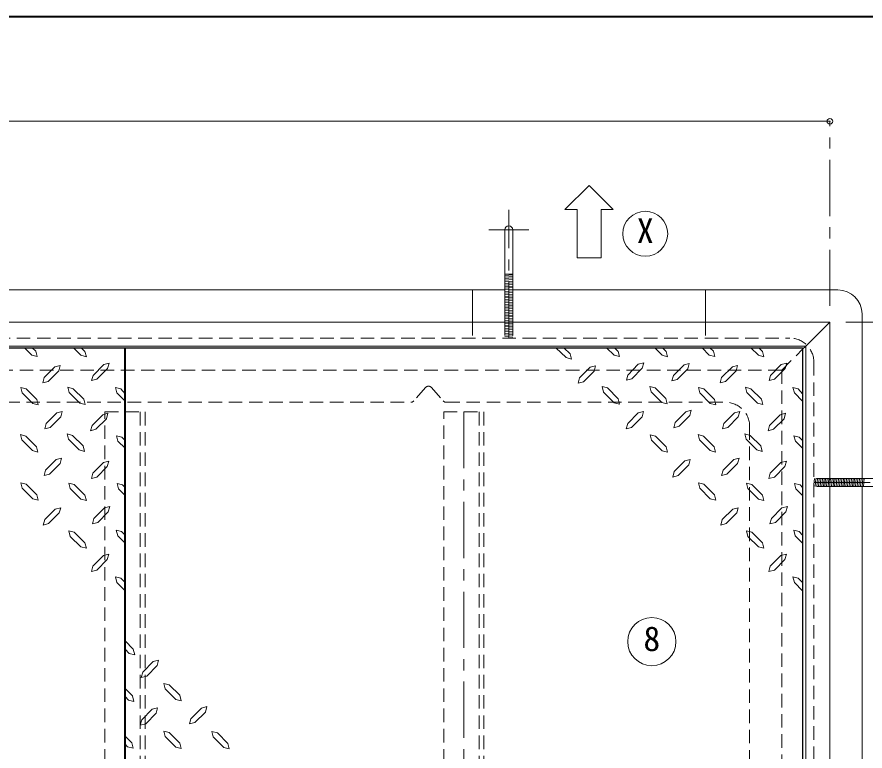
# Model space of a CAD drawing. Units: millimetres at full size, sheet at 1:7; details may follow other scales. Extents: x -1481 to 1354, y -996 to 971.
# Drawn here: x -119 to 409, y 514 to 971 of the extents above; entities that cross this region are included whole.
import ezdxf
from ezdxf.enums import TextEntityAlignment as Align

# ---------------------------------------------------------------- set-up
doc = ezdxf.new("R2010")
doc.units = ezdxf.units.MM
doc.header["$LTSCALE"] = 7
doc.header["$PDMODE"] = 32
doc.header["$PDSIZE"] = 3.5
doc.linetypes.add('CHAIN1', pattern=[8, 5, -1, 1, -1])
doc.linetypes.add('DASHED1', pattern=[1.8, 1.2, -0.6])
doc.layers.add('0-0____1', color=4, linetype='Continuous', lineweight=9)
doc.styles.add('ＭＳ ゴシック', font='')
doc.styles.get('ＭＳ ゴシック').set_extended_font_data('MS Gothic')

msp = doc.modelspace()

# ---------------------------------------------------------------- linework, layer by layer
at = {"layer": '0-0____1', "color": 1, "lineweight": 40}
for p, q in [((1354.458, 970.732), (-1480.542, 970.732)), ((-52.042, 430.732), (-52.042, 764.732))]:
    msp.add_line(p, q, dxfattribs=at)
at = {"layer": '0-0____1'}
for p, q in [((-913.042, 905.732), (386.958, 905.732)), ((236.958, 865.732), (221.958, 850.732)), ((236.958, 865.732), (251.958, 850.732)), ((221.958, 850.732), (229.458, 850.732)), ((229.458, 820.732), (229.458, 850.732)), ((244.458, 850.732), (251.958, 850.732)), ((244.458, 820.732), (244.458, 850.732)), ((229.458, 820.732), (244.458, 820.732)), ((189.458, 810.63), (184.458, 810.63)), ((184.458, 809.76), (189.458, 810.169)), ((184.458, 808.757), (189.458, 809.165)), ((184.458, 807.754), (189.458, 808.162)), ((184.458, 806.75), (189.458, 807.159)), ((184.458, 805.747), (189.458, 806.155)), ((184.458, 804.744), (189.458, 805.152)), ((184.458, 803.74), (189.458, 804.149)), ((184.458, 802.737), (189.458, 803.145)), ((184.458, 801.734), (189.458, 802.142)), ((184.458, 800.73), (189.458, 801.139)), ((184.458, 799.727), (189.458, 800.135)), ((184.458, 798.724), (189.458, 799.132)), ((184.458, 797.72), (189.458, 798.129)), ((184.458, 796.717), (189.458, 797.125)), ((184.458, 795.714), (189.458, 796.122)), ((184.458, 794.71), (189.458, 795.119)), ((184.458, 793.707), (189.458, 794.115)), ((184.458, 792.704), (189.458, 793.112)), ((184.458, 791.7), (189.458, 792.109)), ((184.458, 790.697), (189.458, 791.106)), ((184.458, 789.694), (189.458, 790.102)), ((184.458, 788.69), (189.458, 789.099)), ((184.458, 787.687), (189.458, 788.096)), ((184.458, 786.684), (189.458, 787.092)), ((184.458, 785.68), (189.458, 786.089)), ((184.458, 784.677), (189.458, 785.086)), ((184.458, 783.674), (189.458, 784.082)), ((184.458, 782.67), (189.458, 783.079)), ((184.458, 781.667), (189.458, 782.076)), ((185.291, 780.732), (189.458, 781.072)), ((-114.602, 764.732), (-110.16, 760.112)), ((-109.845, 764.732), (-107.64, 762.527)), ((-107.64, 762.527), (-106.8, 759.272)), ((-84.225, 764.732), (-79.5, 760.007)), ((-79.395, 764.732), (-77.085, 762.422)), ((-77.085, 762.422), (-76.14, 759.062)), ((216.349, 764.732), (222.695, 758.537)), ((221.33, 764.732), (225.11, 760.952)), ((247.895, 764.732), (252.62, 760.007)), ((277.82, 764.732), (282.545, 760.007)), ((282.755, 764.732), (285.065, 762.422)), ((285.065, 762.422), (285.905, 759.062)), ((307.398, 764.732), (311.84, 760.112)), ((312.155, 764.732), (314.36, 762.527)), ((314.36, 762.527), (315.2, 759.272)), ((337.775, 764.732), (342.5, 760.007)), ((342.605, 764.732), (344.915, 762.422)), ((344.915, 762.422), (345.86, 759.062)), ((371.958, 765.732), (369.958, 763.732)), ((-106.8, 759.272), (-110.16, 760.112)), ((-76.14, 759.062), (-79.5, 760.007)), ((285.905, 759.062), (282.545, 760.007)), ((315.2, 759.272), (311.84, 760.112)), ((345.86, 759.062), (342.5, 760.007)), ((-102.495, 746.147), (-95.775, 752.867)), ((-99.975, 743.732), (-93.36, 750.347)), ((-95.775, 752.867), (-92.52, 753.707)), ((-92.52, 753.707), (-93.36, 750.347)), ((-71.94, 747.512), (-65.325, 754.232)), ((-69.525, 745.097), (-62.91, 751.712)), ((-65.325, 754.232), (-61.965, 755.072)), ((-61.965, 755.072), (-62.91, 751.712)), ((230.99, 745.937), (237.71, 752.657)), ((233.51, 743.522), (240.125, 750.137)), ((237.71, 752.657), (240.965, 753.497)), ((240.965, 753.497), (240.125, 750.137)), ((263.54, 745.307), (270.05, 751.922)), ((289.475, 747.407), (296.09, 754.127)), ((291.89, 744.992), (298.505, 751.607)), ((319.505, 746.147), (326.225, 752.867)), ((322.025, 743.732), (328.64, 750.347)), ((326.225, 752.867), (329.48, 753.707)), ((329.48, 753.707), (328.64, 750.347)), ((350.06, 747.512), (356.675, 754.232)), ((352.475, 745.097), (359.09, 751.712)), ((356.675, 754.232), (360.035, 755.072)), ((360.035, 755.072), (359.09, 751.712)), ((-102.495, 746.147), (-103.335, 742.892)), ((-71.94, 747.512), (-72.885, 744.257)), ((-69.525, 745.097), (-72.885, 744.257)), ((230.99, 745.937), (230.15, 742.682)), ((261.02, 747.722), (260.18, 744.467)), ((263.54, 745.307), (260.18, 744.467)), ((289.475, 747.407), (288.53, 744.152)), ((291.89, 744.992), (288.53, 744.152)), ((319.505, 746.147), (318.665, 742.892)), ((350.06, 747.512), (349.115, 744.257)), ((352.475, 745.097), (349.115, 744.257)), ((-113.625, 739.112), (-116.985, 739.952)), ((-116.04, 736.592), (-116.985, 739.952)), ((-99.975, 743.732), (-103.335, 742.892)), ((-86.745, 736.802), (-87.69, 740.162)), ((-84.33, 739.217), (-87.69, 740.162)), ((-54.72, 739.112), (-58.08, 739.952)), ((-57.135, 736.592), (-58.08, 739.952)), ((233.51, 743.522), (230.15, 742.682)), ((248.42, 739.637), (245.165, 740.477)), ((246.005, 737.117), (245.165, 740.477)), ((248.42, 739.637), (255.035, 732.917)), ((275.72, 737.222), (274.88, 740.582)), ((278.135, 739.637), (274.88, 740.582)), ((278.135, 739.637), (284.855, 733.022)), ((308.375, 739.112), (305.015, 739.952)), ((305.96, 736.592), (305.015, 739.952)), ((322.025, 743.732), (318.665, 742.892)), ((335.255, 736.802), (334.31, 740.162)), ((337.67, 739.217), (334.31, 740.162)), ((367.28, 739.112), (363.92, 739.952)), ((364.865, 736.592), (363.92, 739.952)), ((-116.04, 736.592), (-109.53, 730.082)), ((-113.625, 739.112), (-107.01, 732.497)), ((-86.745, 736.802), (-80.13, 730.187)), ((-84.33, 739.217), (-77.715, 732.602)), ((-57.135, 736.592), (-52.042, 731.499)), ((-54.72, 739.112), (-52.042, 736.052)), ((246.005, 737.117), (252.62, 730.502)), ((275.72, 737.222), (282.335, 730.607)), ((305.96, 736.592), (312.47, 730.082)), ((308.375, 739.112), (314.99, 732.497)), ((335.255, 736.802), (341.87, 730.187)), ((337.67, 739.217), (344.285, 732.602)), ((364.865, 736.592), (369.958, 731.499)), ((367.28, 739.112), (369.958, 736.052)), ((-106.17, 729.137), (-109.53, 730.082)), ((-107.01, 732.497), (-106.17, 729.137)), ((-76.77, 729.347), (-80.13, 730.187)), ((-77.715, 732.602), (-76.77, 729.347)), ((285.695, 729.767), (282.335, 730.607)), ((284.855, 733.022), (285.695, 729.767)), ((315.83, 729.137), (312.47, 730.082)), ((314.99, 732.497), (315.83, 729.137)), ((345.23, 729.347), (341.87, 730.187)), ((344.285, 732.602), (345.23, 729.347)), ((-101.13, 717.482), (-94.515, 724.202)), ((-94.515, 724.202), (-91.155, 725.042)), ((-91.155, 725.042), (-92.1, 721.682)), ((-65.955, 722.942), (-62.7, 723.887)), ((-62.7, 723.887), (-63.54, 720.527)), ((261.02, 717.482), (267.635, 724.202)), ((267.635, 724.202), (270.89, 725.042)), ((270.89, 725.042), (270.05, 721.682)), ((290.63, 718.217), (297.245, 724.832)), ((297.245, 724.832), (300.5, 725.777)), ((300.5, 725.777), (299.66, 722.417)), ((320.87, 717.482), (327.485, 724.202)), ((327.485, 724.202), (330.845, 725.042)), ((330.845, 725.042), (329.9, 721.682)), ((356.045, 722.942), (359.3, 723.887)), ((359.3, 723.887), (358.46, 720.527)), ((-98.61, 715.067), (-92.1, 721.682)), ((-72.57, 716.327), (-65.955, 722.942)), ((-70.155, 713.912), (-63.54, 720.527)), ((263.435, 715.067), (270.05, 721.682)), ((293.045, 715.802), (299.66, 722.417)), ((323.39, 715.067), (329.9, 721.682)), ((349.43, 716.327), (356.045, 722.942)), ((351.845, 713.912), (358.46, 720.527)), ((-101.13, 717.482), (-101.97, 714.227)), ((-98.61, 715.067), (-101.97, 714.227)), ((-72.57, 716.327), (-73.515, 712.967)), ((-70.155, 713.912), (-73.515, 712.967)), ((261.02, 717.482), (260.075, 714.227)), ((263.435, 715.067), (260.075, 714.227)), ((290.63, 718.217), (289.685, 714.857)), ((293.045, 715.802), (289.685, 714.857)), ((320.87, 717.482), (320.03, 714.227)), ((323.39, 715.067), (320.03, 714.227)), ((349.43, 716.327), (348.485, 712.967)), ((351.845, 713.912), (348.485, 712.967)), ((-113.835, 709.712), (-117.195, 710.657)), ((-116.25, 707.297), (-117.195, 710.657)), ((-113.835, 709.712), (-107.22, 703.097)), ((-84.75, 710.132), (-88.005, 711.077)), ((-87.165, 707.717), (-88.005, 711.077)), ((-84.75, 710.132), (-78.03, 703.517)), ((-54.09, 709.082), (-57.45, 709.922)), ((-56.505, 706.562), (-57.45, 709.922)), ((-54.09, 709.082), (-52.042, 707.034)), ((278.345, 709.607), (275.09, 710.552)), ((275.93, 707.192), (275.09, 710.552)), ((278.345, 709.607), (285.065, 702.992)), ((308.165, 709.712), (304.805, 710.657)), ((305.75, 707.297), (304.805, 710.657)), ((308.165, 709.712), (314.78, 703.097)), ((337.25, 710.132), (333.995, 711.077)), ((334.835, 707.717), (333.995, 711.077)), ((337.25, 710.132), (343.97, 703.517)), ((367.91, 709.082), (364.55, 709.922)), ((365.495, 706.562), (364.55, 709.922)), ((367.91, 709.082), (369.958, 707.034)), ((-116.25, 707.297), (-109.635, 700.682)), ((-107.22, 703.097), (-106.275, 699.737)), ((-87.165, 707.717), (-80.55, 701.102)), ((-78.03, 703.517), (-77.19, 700.157)), ((-56.505, 706.562), (-52.042, 702.099)), ((275.93, 707.192), (282.545, 700.577)), ((285.065, 702.992), (285.905, 699.737)), ((305.75, 707.297), (312.365, 700.682)), ((314.78, 703.097), (315.725, 699.737)), ((334.835, 707.717), (341.45, 701.102)), ((343.97, 703.517), (344.81, 700.157)), ((365.495, 706.562), (369.958, 702.099)), ((-106.275, 699.737), (-109.635, 700.682)), ((-77.19, 700.157), (-80.55, 701.102)), ((285.905, 699.737), (282.545, 700.577)), ((315.725, 699.737), (312.365, 700.682)), ((344.81, 700.157), (341.45, 701.102)), ((-101.55, 688.397), (-94.935, 695.012)), ((-99.135, 685.982), (-92.52, 692.597)), ((-72.15, 686.507), (-65.535, 693.227)), ((-65.535, 693.227), (-62.175, 694.067)), ((-62.175, 694.067), (-63.12, 690.707)), ((320.45, 688.397), (327.065, 695.012)), ((322.865, 685.982), (329.48, 692.597)), ((349.85, 686.507), (356.465, 693.227)), ((356.465, 693.227), (359.825, 694.067)), ((359.825, 694.067), (358.88, 690.707)), ((-101.55, 688.397), (-102.495, 685.037)), ((-69.63, 684.092), (-63.12, 690.707)), ((290, 687.557), (289.055, 684.197)), ((292.415, 685.142), (299.03, 691.757)), ((320.45, 688.397), (319.505, 685.037)), ((352.37, 684.092), (358.88, 690.707)), ((-99.135, 685.982), (-102.495, 685.037)), ((-72.15, 686.507), (-72.99, 683.252)), ((-69.63, 684.092), (-72.99, 683.252)), ((292.415, 685.142), (289.055, 684.197)), ((322.865, 685.982), (319.505, 685.037)), ((349.85, 686.507), (349.01, 683.252)), ((352.37, 684.092), (349.01, 683.252)), ((386.958, 679.065), (387.298, 683.232)), ((387.893, 678.232), (388.301, 683.232)), ((388.896, 678.232), (389.305, 683.232)), ((389.9, 678.232), (390.308, 683.232)), ((390.903, 678.232), (391.311, 683.232)), ((391.906, 678.232), (392.315, 683.232)), ((392.91, 678.232), (393.318, 683.232)), ((393.913, 678.232), (394.321, 683.232)), ((394.916, 678.232), (395.325, 683.232)), ((395.92, 678.232), (396.328, 683.232)), ((396.923, 678.232), (397.331, 683.232)), ((397.926, 678.232), (398.335, 683.232)), ((398.93, 678.232), (399.338, 683.232)), ((399.933, 678.232), (400.341, 683.232)), ((400.936, 678.232), (401.345, 683.232)), ((401.94, 678.232), (402.348, 683.232)), ((402.943, 678.232), (403.351, 683.232)), ((403.946, 678.232), (404.355, 683.232)), ((404.95, 678.232), (405.358, 683.232)), ((405.953, 678.232), (406.361, 683.232)), ((406.956, 678.232), (407.365, 683.232)), ((407.96, 678.232), (408.368, 683.232)), ((-116.04, 677.267), (-116.985, 680.627)), ((-113.625, 679.682), (-116.985, 680.627)), ((-116.04, 677.267), (-109.53, 670.652)), ((-113.625, 679.682), (-107.01, 673.067)), ((-83.7, 679.577), (-86.955, 680.417)), ((-86.115, 677.057), (-86.955, 680.417)), ((-86.115, 677.057), (-79.5, 670.442)), ((-83.7, 679.577), (-76.98, 672.857)), ((-56.19, 676.742), (-57.03, 680.102)), ((-53.67, 679.262), (-57.03, 680.102)), ((-56.19, 676.742), (-52.042, 672.594)), ((-53.67, 679.262), (-52.042, 677.634)), ((305.96, 677.267), (305.015, 680.627)), ((308.375, 679.682), (305.015, 680.627)), ((305.96, 677.267), (312.47, 670.652)), ((308.375, 679.682), (314.99, 673.067)), ((338.3, 679.577), (335.045, 680.417)), ((335.885, 677.057), (335.045, 680.417)), ((335.885, 677.057), (342.5, 670.442)), ((338.3, 679.577), (345.02, 672.857)), ((365.81, 676.742), (364.97, 680.102)), ((368.33, 679.262), (364.97, 680.102)), ((365.81, 676.742), (369.958, 672.594)), ((368.33, 679.262), (369.958, 677.634)), ((-107.01, 673.067), (-106.17, 669.707)), ((-76.98, 672.857), (-76.14, 669.602)), ((314.99, 673.067), (315.83, 669.707)), ((345.02, 672.857), (345.86, 669.602)), ((-106.17, 669.707), (-109.53, 670.652)), ((-76.14, 669.602), (-79.5, 670.442)), ((-64.905, 664.982), (-61.545, 665.822)), ((-61.545, 665.822), (-62.49, 662.462)), ((315.83, 669.707), (312.47, 670.652)), ((345.86, 669.602), (342.5, 670.442)), ((357.095, 664.982), (360.455, 665.822)), ((360.455, 665.822), (359.51, 662.462)), ((-102.075, 657.632), (-95.46, 664.247)), ((-99.66, 655.217), (-93.045, 661.832)), ((-71.52, 658.262), (-64.905, 664.982)), ((-69, 655.847), (-62.49, 662.462)), ((319.925, 657.632), (326.54, 664.247)), ((322.34, 655.217), (328.955, 661.832)), ((350.48, 658.262), (357.095, 664.982)), ((353, 655.847), (359.51, 662.462)), ((-102.075, 657.632), (-103.02, 654.272)), ((-99.66, 655.217), (-103.02, 654.272)), ((-71.52, 658.262), (-72.36, 655.007)), ((-69, 655.847), (-72.36, 655.007)), ((319.925, 657.632), (318.98, 654.272)), ((322.34, 655.217), (318.98, 654.272)), ((350.48, 658.262), (349.64, 655.007)), ((353, 655.847), (349.64, 655.007)), ((-83.7, 649.757), (-87.06, 650.597)), ((-86.115, 647.237), (-87.06, 650.597)), ((-83.7, 649.757), (-77.085, 643.142)), ((-56.61, 647.657), (-57.555, 651.017)), ((-54.195, 650.177), (-57.555, 651.017)), ((-54.195, 650.177), (-52.042, 648.024)), ((338.3, 649.757), (334.94, 650.597)), ((335.885, 647.237), (334.94, 650.597)), ((338.3, 649.757), (344.915, 643.142)), ((365.39, 647.657), (364.445, 651.017)), ((367.805, 650.177), (364.445, 651.017)), ((367.805, 650.177), (369.958, 648.024)), ((-86.115, 647.237), (-79.5, 640.727)), ((-56.61, 647.657), (-52.042, 642.907)), ((335.885, 647.237), (342.5, 640.727)), ((365.39, 647.657), (369.958, 642.907)), ((-76.14, 639.782), (-79.5, 640.727)), ((-77.085, 643.142), (-76.14, 639.782)), ((345.86, 639.782), (342.5, 640.727)), ((344.915, 643.142), (345.86, 639.782)), ((-72.15, 628.652), (-65.535, 635.267)), ((-65.535, 635.267), (-62.175, 636.212)), ((-62.175, 636.212), (-63.12, 632.852)), ((349.85, 628.652), (356.465, 635.267)), ((356.465, 635.267), (359.825, 636.212)), ((359.825, 636.212), (358.88, 632.852)), ((-72.15, 628.652), (-72.99, 625.292)), ((-69.63, 626.237), (-63.12, 632.852)), ((349.85, 628.652), (349.01, 625.292)), ((352.37, 626.237), (358.88, 632.852)), ((-69.63, 626.237), (-72.99, 625.292)), ((352.37, 626.237), (349.01, 625.292)), ((-57.135, 618.572), (-58.08, 621.932)), ((-54.72, 621.092), (-58.08, 621.932)), ((-57.135, 618.572), (-52.042, 613.276)), ((-54.72, 621.092), (-52.042, 618.414)), ((364.865, 618.572), (363.92, 621.932)), ((367.28, 621.092), (363.92, 621.932)), ((364.865, 618.572), (369.958, 613.276)), ((367.28, 621.092), (369.958, 618.414)), ((-46.95, 576.892), (-52.042, 582.188)), ((-49.365, 574.372), (-52.042, 577.049)), ((-46.95, 576.892), (-46.005, 573.532)), ((-49.365, 574.372), (-46.005, 573.532)), ((-34.455, 569.227), (-40.965, 562.612)), ((-31.935, 566.812), (-38.55, 560.197)), ((-34.455, 569.227), (-31.095, 570.172)), ((-31.935, 566.812), (-31.095, 570.172)), ((-41.91, 559.252), (-40.965, 562.612)), ((-38.55, 560.197), (-41.91, 559.252)), ((-27.945, 555.682), (-24.585, 554.737)), ((-27, 552.322), (-27.945, 555.682)), ((-17.97, 548.227), (-24.585, 554.737)), ((-47.475, 547.807), (-52.042, 552.557)), ((-20.385, 545.707), (-27, 552.322)), ((-49.89, 545.287), (-52.042, 547.439)), ((-49.89, 545.287), (-46.53, 544.447)), ((-47.475, 547.807), (-46.53, 544.447)), ((-20.385, 545.707), (-17.025, 544.867)), ((-17.97, 548.227), (-17.025, 544.867)), ((-35.085, 539.617), (-41.595, 533.002)), ((-35.085, 539.617), (-31.725, 540.457)), ((-32.565, 537.202), (-31.725, 540.457)), ((-4.425, 540.247), (-11.04, 533.632)), ((-4.425, 540.247), (-1.065, 541.192)), ((-2.01, 537.832), (-1.065, 541.192)), ((-32.565, 537.202), (-39.18, 530.482)), ((-2.01, 537.832), (-8.625, 531.217)), ((-42.54, 529.642), (-41.595, 533.002)), ((-39.18, 530.482), (-42.54, 529.642)), ((-27.945, 525.862), (-24.585, 525.022)), ((-27.105, 522.607), (-27.945, 525.862)), ((-17.97, 518.407), (-24.585, 525.022)), ((2.085, 525.757), (5.445, 524.812)), ((2.925, 522.397), (2.085, 525.757)), ((11.955, 518.197), (5.445, 524.812)), ((-47.895, 518.722), (-52.042, 522.869)), ((-50.415, 516.202), (-52.042, 517.829)), ((-47.895, 518.722), (-47.055, 515.362)), ((-20.385, 515.887), (-27.105, 522.607)), ((-17.97, 518.407), (-17.13, 515.047)), ((9.54, 515.782), (2.925, 522.397)), ((11.955, 518.197), (12.9, 514.837)), ((-50.415, 516.202), (-47.055, 515.362)), ((-20.385, 515.887), (-17.13, 515.047)), ((9.54, 515.782), (12.9, 514.837))]:
    msp.add_line(p, q, dxfattribs=at)
at = {"layer": '0-0____1', "linetype": 'CHAIN1'}
for p, q in [((386.958, 790.732), (386.958, 905.732)), ((186.958, 770.732), (186.958, 850.63)), ((199.458, 838.13), (174.458, 838.13)), ((396.958, 780.732), (631.958, 780.732)), ((158.958, 724.732), (158.958, 430.732)), ((376.958, 680.732), (456.856, 680.732))]:
    msp.add_line(p, q, dxfattribs=at)
at = {"layer": '0-0____1', "color": 7, "lineweight": 18}
for p, q in [((184.458, 838.13), (184.458, 780.732)), ((189.458, 838.13), (189.458, 780.732)), ((-260.542, 800.732), (184.458, 800.732)), ((164.458, 780.732), (164.458, 800.732)), ((189.458, 800.732), (391.958, 800.732)), ((309.458, 800.732), (309.458, 780.732)), ((406.958, 785.732), (406.958, 683.232)), ((386.958, 780.732), (-913.042, 780.732)), ((371.958, 765.732), (386.958, 780.732)), ((386.958, 780.732), (386.958, 430.732)), ((371.958, 765.732), (-898.042, 765.732)), ((371.958, 765.732), (371.958, 430.732)), ((444.356, 683.232), (386.958, 683.232)), ((444.356, 678.232), (386.958, 678.232)), ((406.958, 678.232), (406.958, 75.732))]:
    msp.add_line(p, q, dxfattribs=at)
at = {"layer": '0-0____1', "linetype": 'DASHED1'}
for p, q in [((164.458, 780.732), (164.458, 770.732)), ((184.458, 780.664), (185.291, 780.732)), ((184.458, 780.732), (184.458, 770.732)), ((184.458, 779.66), (189.458, 780.069)), ((184.458, 778.657), (189.458, 779.066)), ((184.458, 777.654), (189.458, 778.062)), ((184.458, 776.65), (189.458, 777.059)), ((189.458, 780.732), (189.458, 770.732)), ((309.458, 780.732), (309.458, 770.732)), ((184.458, 775.647), (189.458, 776.056)), ((184.458, 774.644), (189.458, 775.052)), ((184.458, 773.64), (189.458, 774.049)), ((184.458, 772.637), (189.458, 773.046)), ((184.458, 771.634), (189.458, 772.042)), ((-888.042, 770.732), (361.958, 770.732)), ((185.698, 770.732), (189.458, 771.039)), ((356.958, 750.732), (369.958, 763.732)), ((376.958, 755.732), (376.958, 430.732)), ((356.958, 750.732), (-727.042, 750.732)), ((356.958, 750.732), (356.958, 430.732)), ((135.078, 739.88), (127.802, 731.583)), ((138.837, 739.88), (146.114, 731.583)), ((-252.007, 730.732), (125.922, 730.732)), ((147.993, 730.732), (321.958, 730.732)), ((-42.542, 724.732), (-42.542, 430.732)), ((168.458, 724.732), (168.458, 430.732)), ((336.958, 715.732), (336.958, 430.732)), ((386.958, 683.232), (376.958, 683.232)), ((376.958, 679.473), (377.265, 683.232)), ((377.86, 678.232), (378.268, 683.232)), ((378.863, 678.232), (379.271, 683.232)), ((379.866, 678.232), (380.275, 683.232)), ((380.87, 678.232), (381.278, 683.232)), ((381.873, 678.232), (382.281, 683.232)), ((382.876, 678.232), (383.285, 683.232)), ((383.88, 678.232), (384.288, 683.232)), ((384.883, 678.232), (385.291, 683.232)), ((385.886, 678.232), (386.295, 683.232)), ((386.958, 678.232), (376.958, 678.232)), ((386.89, 678.232), (386.958, 679.065))]:
    msp.add_line(p, q, dxfattribs=at)
at = {"layer": '0-0____1', "color": 5, "lineweight": 25}
for p, q in [((-732.947, 764.732), (369.958, 764.732)), ((369.958, 764.732), (369.958, 430.732))]:
    msp.add_line(p, q, dxfattribs=at)
at = {"layer": '0-0____1', "color": 7, "linetype": 'DASHED1', "lineweight": 18}
for p, q in [((-64.542, 724.732), (-39.542, 724.732)), ((-64.542, 430.732), (-64.542, 724.732)), ((-39.542, 724.732), (-39.542, 430.732)), ((146.458, 724.732), (171.458, 724.732)), ((146.458, 430.732), (146.458, 724.732)), ((171.458, 724.732), (171.458, 430.732))]:
    msp.add_line(p, q, dxfattribs=at)
at = {"layer": '0-0____1'}
for points in [[(225.11, 760.952), (226.055, 757.592), (222.695, 758.537)], [(252.725, 764.732), (255.035, 762.422), (255.98, 759.167), (252.62, 760.007)], [(261.02, 747.722), (267.635, 754.442), (270.995, 755.282), (270.05, 751.922)], [(296.09, 754.127), (299.345, 754.967), (298.505, 751.607)], [(255.035, 732.917), (255.98, 729.662), (252.62, 730.502)], [(-94.935, 695.012), (-91.575, 695.852), (-92.52, 692.597)], [(290, 687.557), (296.615, 694.172), (299.87, 695.117), (299.03, 691.757)], [(327.065, 695.012), (330.425, 695.852), (329.48, 692.597)], [(-95.46, 664.247), (-92.1, 665.087), (-93.045, 661.832)], [(326.54, 664.247), (329.9, 665.087), (328.955, 661.832)], [(-8.625, 531.217), (-11.985, 530.377), (-11.04, 533.632)]]:
    msp.add_lwpolyline(points, dxfattribs=at)
at = {"layer": '0-0____1', "color": 7, "lineweight": 18}
for centre, radius in [((271.958, 835.732), 14), ((276.053, 581.669), 15)]:
    msp.add_circle(centre, radius, dxfattribs=at)
for centre, radius, end in [((186.958, 838.13), 2.5, 180), ((391.958, 785.732), 15, 90)]:
    msp.add_arc(centre, radius, 0, end, dxfattribs=at)
at = {"layer": '0-0____1', "linetype": 'DASHED1'}
for centre, radius, start, end in [((361.958, 755.732), 15, 0, 90), ((136.958, 738.232), 2.5, 41.25117, 138.74883), ((125.922, 733.232), 2.5, 270, 318.74883), ((147.993, 733.232), 2.5, 221.25117, 270), ((321.958, 715.732), 15, 0, 90)]:
    msp.add_arc(centre, radius, start, end, dxfattribs=at)
at = {"layer": '0-0____1'}
msp.add_point((386.958, 905.732), dxfattribs=at)

# ---------------------------------------------------------------- texts
at = {"layer": '0-0____1', "color": 7, "style": 'ＭＳ ゴシック'}
for s, p in [('X', (266.708, 825.232)), ('8', (270.803, 571.169))]:
    msp.add_text(s, height=15.4, dxfattribs=at).set_placement(p, align=Align.BOTTOM_LEFT)

doc.saveas('drawing.dxf')
